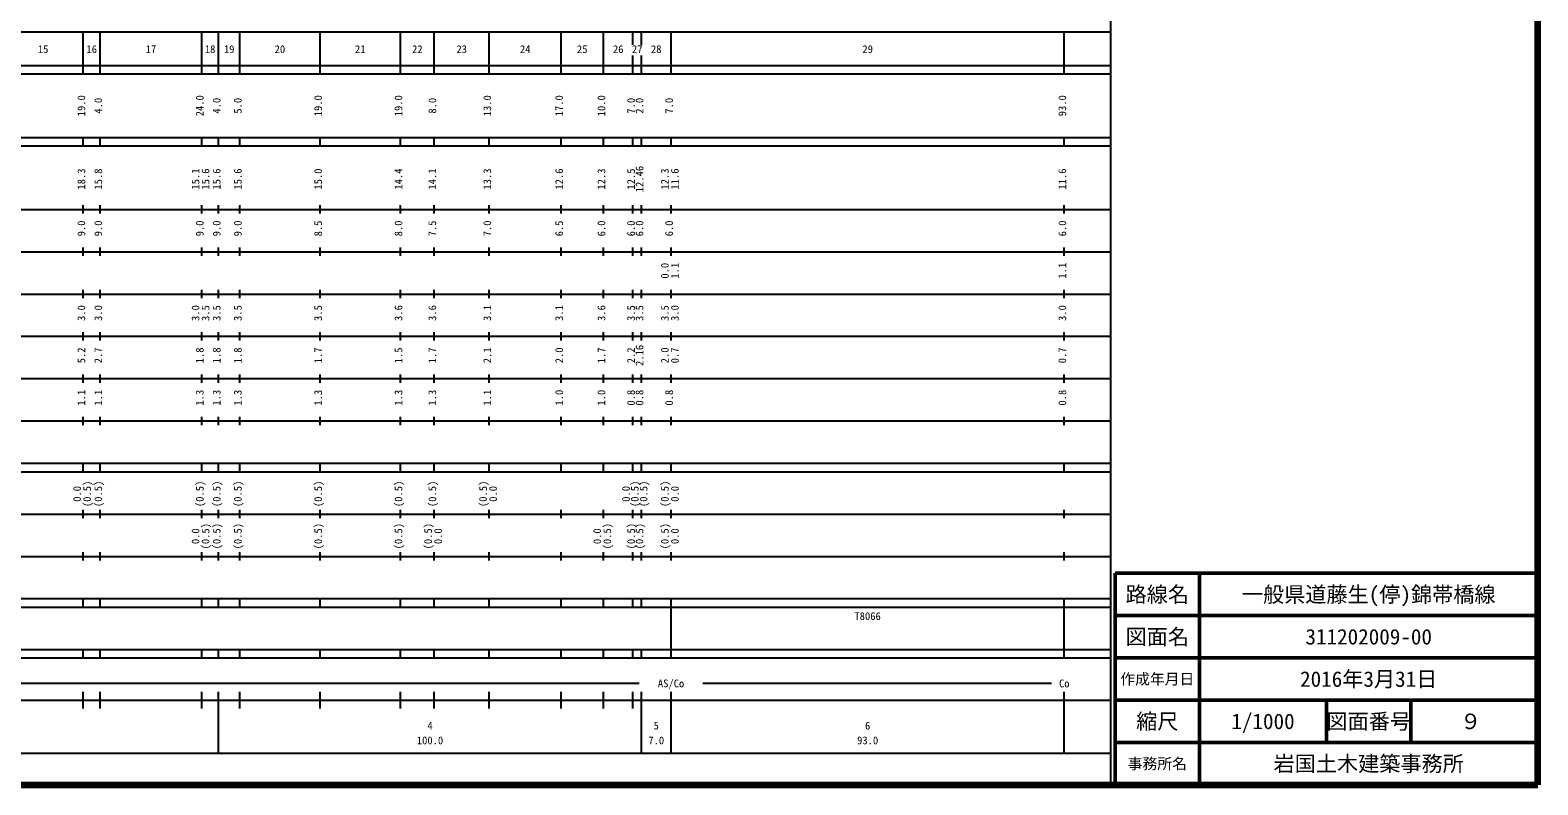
# Model space of a CAD drawing. Units: millimetres on the paper, enlarged 1000 times. Extents: x 40000 to 680000, y 20000 to 380000.
# Drawn here: x 323432 to 680000, y 20000 to 198357 of the extents above; entities that cross this region are included whole.
import ezdxf
from ezdxf.enums import TextEntityAlignment as Align

# ---------------------------------------------------------------- set-up
doc = ezdxf.new("R2010")
doc.units = ezdxf.units.MM
doc.header["$LTSCALE"] = 1000
for name, color, linetype, lineweight in [('M-TTL', 2, 'Continuous', 140), ('M-TTL-BAND', 7, 'Continuous', 25), ('M-TTL-FRAM', 2, 'Continuous', 50), ('M-TTL-LINE', 7, 'Continuous', 50)]:
    doc.layers.add(name, color=color, linetype=linetype, lineweight=lineweight)
doc.layers.add('M-TTL-TXT', color=7, linetype='Continuous')
doc.styles.add('ＭＳ ゴシック', font='')
doc.styles.get('ＭＳ ゴシック').set_extended_font_data('MS Gothic')

msp = doc.modelspace()

# ---------------------------------------------------------------- linework, layer by layer
at = {"layer": 'M-TTL'}
for p, q in [((680000, 20000), (680000, 380000)), ((40000, 20000), (680000, 20000))]:
    msp.add_line(p, q, dxfattribs=at)
at = {"layer": 'M-TTL-BAND'}
for p, q in [((579000, 20000), (579000, 370000)), ((68000, 198000), (579000, 198000)), ((336000, 188000), (336000, 198000)), ((340000, 188000), (340000, 198000)), ((364000, 188000), (364000, 198000)), ((368000, 188000), (368000, 198000)), ((373000, 188000), (373000, 198000)), ((392000, 188000), (392000, 198000)), ((411000, 188000), (411000, 198000)), ((419000, 188000), (419000, 198000)), ((432000, 188000), (432000, 198000)), ((449000, 188000), (449000, 198000)), ((459000, 188000), (459000, 198000)), ((466000, 194905), (466000, 198000)), ((468000, 194905), (468000, 198000)), ((475000, 188000), (475000, 198000)), ((568000, 188000), (568000, 198000)), ((40000, 190000), (579000, 190000)), ((466000, 188000), (466000, 192405)), ((468000, 188000), (468000, 192405)), ((40000, 188000), (579000, 188000)), ((40000, 173000), (579000, 173000)), ((336000, 171000), (336000, 173000)), ((340000, 171000), (340000, 173000)), ((364000, 171000), (364000, 173000)), ((368000, 171000), (368000, 173000)), ((373000, 171000), (373000, 173000)), ((392000, 171000), (392000, 173000)), ((411000, 171000), (411000, 173000)), ((419000, 171000), (419000, 173000)), ((432000, 171000), (432000, 173000)), ((449000, 171000), (449000, 173000)), ((459000, 171000), (459000, 173000)), ((466000, 171000), (466000, 173000)), ((468000, 171000), (468000, 173000)), ((475000, 171000), (475000, 173000)), ((568000, 171000), (568000, 173000)), ((40000, 171000), (579000, 171000)), ((336000, 155000), (336000, 157000)), ((340000, 155000), (340000, 157000)), ((364000, 155000), (364000, 157000)), ((368000, 155000), (368000, 157000)), ((373000, 155000), (373000, 157000)), ((392000, 155000), (392000, 157000)), ((411000, 155000), (411000, 157000)), ((419000, 155000), (419000, 157000)), ((432000, 155000), (432000, 157000)), ((449000, 155000), (449000, 157000)), ((459000, 155000), (459000, 157000)), ((466000, 155000), (466000, 157000)), ((468000, 155000), (468000, 157000)), ((475000, 155000), (475000, 157000)), ((568000, 155000), (568000, 157000)), ((40000, 156000), (579000, 156000)), ((336000, 145000), (336000, 147000)), ((340000, 145000), (340000, 147000)), ((364000, 145000), (364000, 147000)), ((368000, 145000), (368000, 147000)), ((373000, 145000), (373000, 147000)), ((392000, 145000), (392000, 147000)), ((411000, 145000), (411000, 147000)), ((419000, 145000), (419000, 147000)), ((432000, 145000), (432000, 147000)), ((449000, 145000), (449000, 147000)), ((459000, 145000), (459000, 147000)), ((466000, 145000), (466000, 147000)), ((468000, 145000), (468000, 147000)), ((475000, 145000), (475000, 147000)), ((568000, 145000), (568000, 147000)), ((46000, 146000), (579000, 146000)), ((52000, 136000), (579000, 136000)), ((336000, 135000), (336000, 137000)), ((340000, 135000), (340000, 137000)), ((364000, 135000), (364000, 137000)), ((368000, 135000), (368000, 137000)), ((373000, 135000), (373000, 137000)), ((392000, 135000), (392000, 137000)), ((411000, 135000), (411000, 137000)), ((419000, 135000), (419000, 137000)), ((432000, 135000), (432000, 137000)), ((449000, 135000), (449000, 137000)), ((459000, 135000), (459000, 137000)), ((466000, 135000), (466000, 137000)), ((468000, 135000), (468000, 137000)), ((475000, 135000), (475000, 137000)), ((568000, 135000), (568000, 137000)), ((46000, 126000), (579000, 126000)), ((336000, 125000), (336000, 127000)), ((340000, 125000), (340000, 127000)), ((364000, 125000), (364000, 127000)), ((368000, 125000), (368000, 127000)), ((373000, 125000), (373000, 127000)), ((392000, 125000), (392000, 127000)), ((411000, 125000), (411000, 127000)), ((419000, 125000), (419000, 127000)), ((432000, 125000), (432000, 127000)), ((449000, 125000), (449000, 127000)), ((459000, 125000), (459000, 127000)), ((466000, 125000), (466000, 127000)), ((468000, 125000), (468000, 127000)), ((475000, 125000), (475000, 127000)), ((568000, 125000), (568000, 127000)), ((52000, 116000), (579000, 116000)), ((336000, 115000), (336000, 117000)), ((340000, 115000), (340000, 117000)), ((364000, 115000), (364000, 117000)), ((368000, 115000), (368000, 117000)), ((373000, 115000), (373000, 117000)), ((392000, 115000), (392000, 117000)), ((411000, 115000), (411000, 117000)), ((419000, 115000), (419000, 117000)), ((432000, 115000), (432000, 117000)), ((449000, 115000), (449000, 117000)), ((459000, 115000), (459000, 117000)), ((466000, 115000), (466000, 117000)), ((468000, 115000), (468000, 117000)), ((475000, 115000), (475000, 117000)), ((568000, 115000), (568000, 117000)), ((336000, 105000), (336000, 107000)), ((340000, 105000), (340000, 107000)), ((364000, 105000), (364000, 107000)), ((368000, 105000), (368000, 107000)), ((373000, 105000), (373000, 107000)), ((392000, 105000), (392000, 107000)), ((411000, 105000), (411000, 107000)), ((419000, 105000), (419000, 107000)), ((432000, 105000), (432000, 107000)), ((449000, 105000), (449000, 107000)), ((459000, 105000), (459000, 107000)), ((466000, 105000), (466000, 107000)), ((468000, 105000), (468000, 107000)), ((475000, 105000), (475000, 107000)), ((568000, 105000), (568000, 107000)), ((56750, 106000), (579000, 106000)), ((40000, 94000), (579000, 94000)), ((56750, 96000), (579000, 96000)), ((336000, 94000), (336000, 96000)), ((340000, 94000), (340000, 96000)), ((364000, 94000), (364000, 96000)), ((368000, 94000), (368000, 96000)), ((373000, 94000), (373000, 96000)), ((392000, 94000), (392000, 96000)), ((411000, 94000), (411000, 96000)), ((419000, 94000), (419000, 96000)), ((432000, 94000), (432000, 96000)), ((449000, 94000), (449000, 96000)), ((459000, 94000), (459000, 96000)), ((466000, 94000), (466000, 96000)), ((468000, 94000), (468000, 96000)), ((475000, 94000), (475000, 96000)), ((568000, 94000), (568000, 96000)), ((49000, 84000), (579000, 84000)), ((336000, 83000), (336000, 85000)), ((340000, 83000), (340000, 85000)), ((364000, 83000), (364000, 85000)), ((368000, 83000), (368000, 85000)), ((373000, 83000), (373000, 85000)), ((392000, 83000), (392000, 85000)), ((411000, 83000), (411000, 85000)), ((419000, 83000), (419000, 85000)), ((432000, 83000), (432000, 85000)), ((449000, 83000), (449000, 85000)), ((459000, 83000), (459000, 85000)), ((466000, 83000), (466000, 85000)), ((468000, 83000), (468000, 85000)), ((475000, 83000), (475000, 85000)), ((568000, 83000), (568000, 85000)), ((336000, 73000), (336000, 75000)), ((340000, 73000), (340000, 75000)), ((364000, 73000), (364000, 75000)), ((368000, 73000), (368000, 75000)), ((373000, 73000), (373000, 75000)), ((392000, 73000), (392000, 75000)), ((411000, 73000), (411000, 75000)), ((419000, 73000), (419000, 75000)), ((432000, 73000), (432000, 75000)), ((449000, 73000), (449000, 75000)), ((459000, 73000), (459000, 75000)), ((466000, 73000), (466000, 75000)), ((468000, 73000), (468000, 75000)), ((475000, 73000), (475000, 75000)), ((568000, 73000), (568000, 75000)), ((40000, 74000), (579000, 74000)), ((40000, 64000), (579000, 64000)), ((55250, 62000), (579000, 62000)), ((336000, 62000), (336000, 64000)), ((340000, 62000), (340000, 64000)), ((364000, 62000), (364000, 64000)), ((368000, 62000), (368000, 64000)), ((373000, 62000), (373000, 64000)), ((392000, 62000), (392000, 64000)), ((411000, 62000), (411000, 64000)), ((419000, 62000), (419000, 64000)), ((432000, 62000), (432000, 64000)), ((449000, 62000), (449000, 64000)), ((459000, 62000), (459000, 64000)), ((466000, 62000), (466000, 64000)), ((468000, 62000), (468000, 64000)), ((475000, 62000), (475000, 64000)), ((475000, 52000), (475000, 62000)), ((568000, 62000), (568000, 64000)), ((568000, 52000), (568000, 62000)), ((40000, 50000), (579000, 50000)), ((55250, 52000), (579000, 52000)), ((336000, 50000), (336000, 52000)), ((340000, 50000), (340000, 52000)), ((364000, 50000), (364000, 52000)), ((368000, 50000), (368000, 52000)), ((373000, 50000), (373000, 52000)), ((392000, 50000), (392000, 52000)), ((411000, 50000), (411000, 52000)), ((419000, 50000), (419000, 52000)), ((432000, 50000), (432000, 52000)), ((449000, 50000), (449000, 52000)), ((459000, 50000), (459000, 52000)), ((466000, 50000), (466000, 52000)), ((468000, 50000), (468000, 52000)), ((475000, 50000), (475000, 52000)), ((568000, 50000), (568000, 52000)), ((71000, 44000), (467500, 44000)), ((482500, 44000), (565000, 44000)), ((40000, 40000), (579000, 40000)), ((336000, 38000), (336000, 42000)), ((340000, 38000), (340000, 42000)), ((364000, 38000), (364000, 42000)), ((368000, 27500), (368000, 42000)), ((373000, 38000), (373000, 42000)), ((392000, 38000), (392000, 42000)), ((411000, 38000), (411000, 42000)), ((419000, 38000), (419000, 42000)), ((432000, 38000), (432000, 42000)), ((449000, 38000), (449000, 42000)), ((459000, 38000), (459000, 42000)), ((466000, 38000), (466000, 42000)), ((468000, 27500), (468000, 42000)), ((475000, 27500), (475000, 42000)), ((568000, 27500), (568000, 42000)), ((68000, 27500), (579000, 27500))]:
    msp.add_line(p, q, dxfattribs=at)
at = {"layer": 'M-TTL-FRAM'}
for p, q in [((680000, 70000), (580000, 70000)), ((580000, 70000), (580000, 20000))]:
    msp.add_line(p, q, dxfattribs=at)
at = {"layer": 'M-TTL-LINE'}
for p, q in [((600000, 70000), (600000, 20000)), ((680000, 60000), (580000, 60000)), ((680000, 50000), (580000, 50000)), ((680000, 40000), (580000, 40000)), ((630000, 40000), (630000, 37500)), ((650000, 40000), (650000, 37500)), ((630000, 37500), (630000, 32500)), ((650000, 37500), (650000, 32500)), ((630000, 32500), (630000, 30000)), ((650000, 32500), (650000, 30000)), ((680000, 30000), (580000, 30000))]:
    msp.add_line(p, q, dxfattribs=at)

# ---------------------------------------------------------------- texts
at = {"layer": 'M-TTL-BAND', "style": 'ＭＳ ゴシック'}
for s, p in [('15', (326500, 192405)), ('16', (338000, 192405)), ('17', (352000, 192405)), ('18', (366000, 192405)), ('19', (370500, 192405)), ('20', (382500, 192405)), ('21', (401500, 192405)), ('22', (415000, 192405)), ('23', (425500, 192405)), ('24', (440500, 192405)), ('25', (454000, 192405)), ('26', (462500, 192405)), ('27', (467000, 192405)), ('28', (471500, 192405)), ('29', (521500, 192405)), ('AS/Co', (475000, 42500)), ('Co', (568000, 42500)), ('4', (418000, 32523)), ('5', (471500, 32523)), ('6', (521500, 32523)), ('100.0', (418000, 29033)), ('7.0', (471500, 29033)), ('93.0', (521500, 29033))]:
    msp.add_text(s, height=1833, dxfattribs=at).set_placement(p, align=Align.BOTTOM_CENTER)
for s, p in [('19.0', (337000, 180500)), ('4.0', (341000, 180500)), ('24.0', (365000, 180500)), ('4.0', (369000, 180500)), ('5.0', (374000, 180500)), ('19.0', (393000, 180500)), ('19.0', (412000, 180500)), ('8.0', (420000, 180500)), ('13.0', (433000, 180500)), ('17.0', (450000, 180500)), ('10.0', (460000, 180500)), ('7.0', (467000, 180500)), ('2.0', (469000, 180500)), ('7.0', (476000, 180500)), ('93.0', (569000, 180500)), ('18.3', (337000, 163174)), ('15.8', (341000, 163174)), ('15.1', (364000, 163174)), ('15.6', (366370, 163174)), ('15.6', (369000, 163174)), ('15.6', (374000, 163174)), ('15.0', (393000, 163174)), ('14.4', (412000, 163174)), ('14.1', (420000, 163174)), ('13.3', (433000, 163174)), ('12.6', (450000, 163174)), ('12.3', (460000, 163174)), ('12.5', (467000, 163174)), ('12.46', (469000, 163174)), ('12.3', (475000, 163174)), ('11.6', (477370, 163174)), ('11.6', (569000, 163174)), ('9.0', (337000, 151500)), ('9.0', (341000, 151500)), ('9.0', (365000, 151500)), ('9.0', (369000, 151500)), ('9.0', (374000, 151500)), ('8.5', (393000, 151500)), ('8.0', (412000, 151500)), ('7.5', (420000, 151500)), ('7.0', (433000, 151500)), ('6.5', (450000, 151500)), ('6.0', (460000, 151500)), ('6.0', (467000, 151500)), ('6.0', (469000, 151500)), ('6.0', (476000, 151500)), ('6.0', (569000, 151500)), ('0.0', (475000, 141500)), ('1.1', (477370, 141500)), ('1.1', (569000, 141500)), ('3.0', (337000, 131500)), ('3.0', (341000, 131500)), ('3.0', (364000, 131500)), ('3.5', (366370, 131500)), ('3.5', (369000, 131500)), ('3.5', (374000, 131500)), ('3.5', (393000, 131500)), ('3.6', (412000, 131500)), ('3.6', (420000, 131500)), ('3.1', (433000, 131500)), ('3.1', (450000, 131500)), ('3.6', (460000, 131500)), ('3.5', (467000, 131500)), ('3.5', (469000, 131500)), ('3.5', (475000, 131500)), ('3.0', (477370, 131500)), ('3.0', (569000, 131500)), ('5.2', (337000, 121500)), ('2.7', (341000, 121500)), ('1.8', (365000, 121500)), ('1.8', (369000, 121500)), ('1.8', (374000, 121500)), ('1.7', (393000, 121500)), ('1.5', (412000, 121500)), ('1.7', (420000, 121500)), ('2.1', (433000, 121500)), ('2.0', (450000, 121500)), ('1.7', (460000, 121500)), ('2.2', (467000, 121500)), ('2.16', (469000, 121500)), ('2.0', (475000, 121500)), ('0.7', (477370, 121500)), ('0.7', (569000, 121500)), ('1.1', (337000, 111500)), ('1.1', (341000, 111500)), ('1.3', (365000, 111500)), ('1.3', (369000, 111500)), ('1.3', (374000, 111500)), ('1.3', (393000, 111500)), ('1.3', (412000, 111500)), ('1.3', (420000, 111500)), ('1.1', (433000, 111500)), ('1.0', (450000, 111500)), ('1.0', (460000, 111500)), ('0.8', (467000, 111500)), ('0.8', (469000, 111500)), ('0.8', (476000, 111500)), ('0.8', (569000, 111500)), ('0.0', (336000, 88764)), ('(0.5)', (338370, 88764)), ('(0.5)', (341000, 88764)), ('(0.5)', (365000, 88764)), ('(0.5)', (369000, 88764)), ('(0.5)', (374000, 88764)), ('(0.5)', (393000, 88764)), ('(0.5)', (412000, 88764)), ('(0.5)', (420000, 88764)), ('(0.5)', (432000, 88764)), ('0.0', (434370, 88764)), ('0.0', (465806, 88764)), ('(0.5)', (467884, 88764)), ('(0.5)', (469971, 88764)), ('(0.5)', (475000, 88764)), ('0.0', (477370, 88764)), ('0.0', (364000, 78764)), ('(0.5)', (366370, 78764)), ('(0.5)', (369000, 78764)), ('(0.5)', (374000, 78764)), ('(0.5)', (393000, 78764)), ('(0.5)', (412000, 78764)), ('(0.5)', (419000, 78764)), ('0.0', (421370, 78764)), ('0.0', (459000, 78764)), ('(0.5)', (461370, 78764)), ('(0.5)', (467000, 78764)), ('(0.5)', (469000, 78764)), ('(0.5)', (475000, 78764)), ('0.0', (477370, 78764))]:
    msp.add_text(s, height=1833, rotation=90, dxfattribs=at).set_placement(p, align=Align.BOTTOM_CENTER)
msp.add_text('T8066', height=1833, dxfattribs=at).set_placement((518375, 58405), align=Align.BOTTOM_LEFT)
at = {"layer": 'M-TTL-TXT', "style": 'ＭＳ ゴシック'}
for s, height, p in [('路線名', 3666, (590000, 65000)), ('路線名', 3666, (590000, 65000)), ('一般県道藤生(停)錦帯橋線', 3666, (640000, 65000)), ('図面名', 3666, (590000, 55000)), ('図面名', 3666, (590000, 55000)), ('311202009-00', 3666, (640000, 55000)), ('作成年月日', 2566, (590000, 45000)), ('作成年月日', 2566, (590000, 45000)), ('2016年3月31日', 3666, (640000, 45000)), ('縮尺', 3666, (590000, 35000)), ('縮尺', 3666, (590000, 35000)), ('1/1000', 3666, (615000, 35000)), ('図面番号', 3666, (640000, 35000)), ('図面番号', 3666, (640000, 35000)), ('９', 3666, (664125, 35000)), ('事務所名', 2566, (590000, 25000)), ('事務所名', 2566, (590000, 25000)), ('岩国土木建築事務所', 3666, (640000, 25000))]:
    msp.add_text(s, height=height, dxfattribs=at).set_placement(p, align=Align.MIDDLE_CENTER)

doc.saveas('drawing.dxf')
